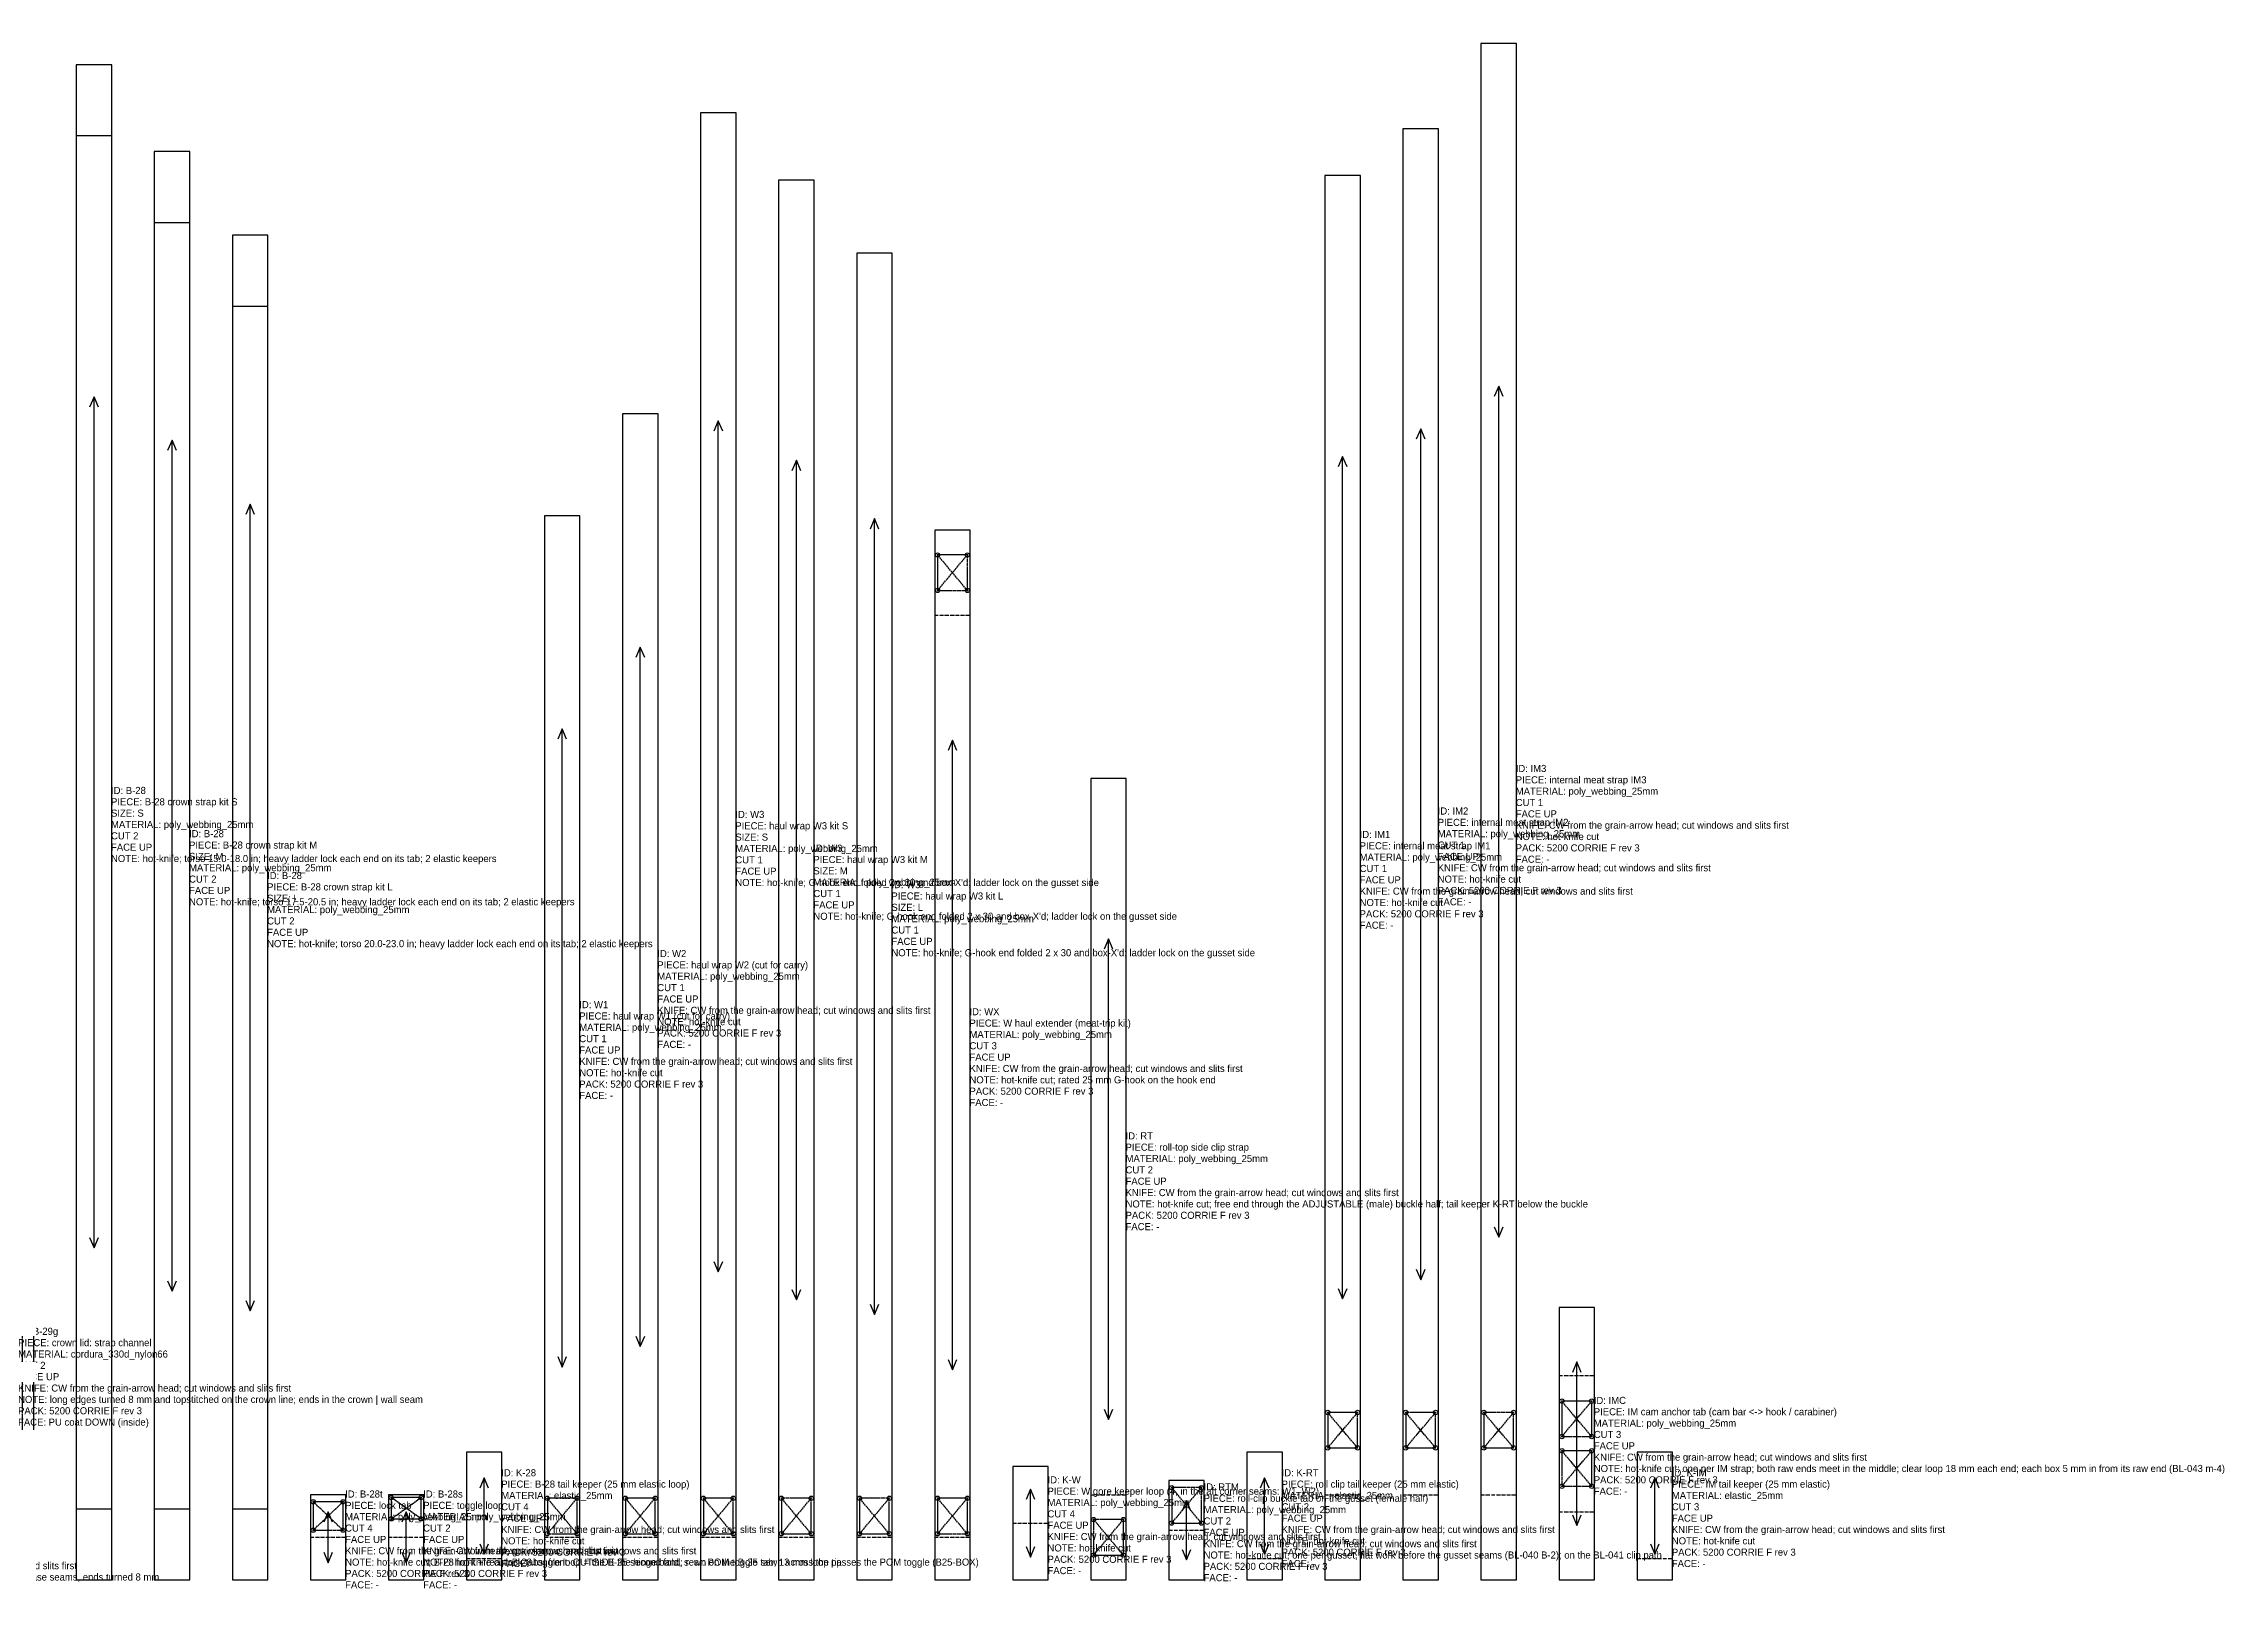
# Model space of a CAD drawing. Header units: millimetres. Extents: x 0 to 2340, y 0 to 5815.
# Drawn here: x 803 to 2340, y 2512 to 3613 of the extents above; entities that cross this region are included whole.
import ezdxf

# ---------------------------------------------------------------- set-up
doc = ezdxf.new("R2010")
doc.units = ezdxf.units.MM
doc.linetypes.add('DASHDOT', pattern=[3.556, 2.54, -0.508, 0, -0.508])
doc.linetypes.add('DASHED', pattern=[1.524, 1.27, -0.254])
for name, color, linetype in [('CUT', 7, 'Continuous'), ('DRILL', 4, 'Continuous'), ('GRAIN', 5, 'Continuous'), ('INTERNAL', 6, 'Continuous'), ('NOTCH', 1, 'Continuous'), ('SEW', 3, 'Continuous'), ('TEXT', 2, 'Continuous')]:
    doc.layers.add(name, color=color, linetype=linetype)

# ---------------------------------------------------------------- blocks, each defined once
blk = doc.blocks.new('B-29f_35')
at = {"layer": 'CUT'}
blk.add_lwpolyline([(-8, 25), (-8, -12), (188, -12), (188, 25)], close=True, dxfattribs=at)
at = {"layer": 'GRAIN'}
for points in [[(43.4, 10.6), (36, 7.5), (43.4, 4.4)], [(36, 7.5), (144, 7.5)], [(136.6, 4.4), (144, 7.5), (136.6, 10.6)]]:
    blk.add_lwpolyline(points, dxfattribs=at)
at = {"layer": 'NOTCH'}
for points in [[(87, 25), (90, 19), (93, 25)], [(93, -12), (90, -6), (87, -12)]]:
    blk.add_lwpolyline(points, dxfattribs=at)
at = {"layer": 'SEW', "linetype": 'DASHED'}
blk.add_lwpolyline([(0, 0), (180, 0), (180, 15), (0, 15)], close=True, dxfattribs=at)
at = {"layer": 'TEXT'}
for s, p in [('PIECE: crown lid: camo corner cap (overlay)', (102, 27.5)), ('ID: B-29f', (102, 35.5)), ('CUT 2', (102, 11.5)), ('MATERIAL: polyester_ht_630d_printable', (102, 19.5)), ('FACE UP', (102, 3.5)), ('KNIFE: CW from the grain-arrow head; cut windows and slits first', (102, -4.5)), ('NOTE: print UP; laid on B-29e, caught in the zip and base seams, ends turned 8 mm', (102, -12.5)), ('PACK: 5200 CORRIE F rev 3', (102, -20.5)), ('FACE: print UP', (102, -28.5))]:
    blk.add_text(s, height=5, dxfattribs=at).set_placement(p)
blk = doc.blocks.new('B-29g_36')
at = {"layer": 'CUT'}
blk.add_lwpolyline([(-8, 277.5), (-8, -12), (38, -12), (38, 277.5)], close=True, dxfattribs=at)
at = {"layer": 'GRAIN'}
for points in [[(18.1, 205), (15, 212.4), (11.9, 205)], [(15, 53.1), (15, 212.4)], [(11.9, 60.5), (15, 53.1), (18.1, 60.5)]]:
    blk.add_lwpolyline(points, dxfattribs=at)
at = {"layer": 'NOTCH'}
for points in [[(-8, 129.7), (-2, 132.7), (-8, 135.7)], [(38, 135.7), (32, 132.7), (38, 129.7)]]:
    blk.add_lwpolyline(points, dxfattribs=at)
at = {"layer": 'SEW', "linetype": 'DASHED'}
blk.add_lwpolyline([(0, 0), (30, 0), (30, 265.5), (0, 265.5)], close=True, dxfattribs=at)
at = {"layer": 'TEXT'}
for s, p in [('PIECE: crown lid: strap channel', (27, 152.7)), ('ID: B-29g', (27, 160.7)), ('CUT 2', (27, 136.7)), ('MATERIAL: cordura_330d_nylon66', (27, 144.7)), ('FACE UP', (27, 128.7)), ('KNIFE: CW from the grain-arrow head; cut windows and slits first', (27, 120.7)), ('NOTE: long edges turned 8 mm and topstitched on the crown line; ends in the crown | wall seam', (27, 112.7)), ('PACK: 5200 CORRIE F rev 3', (27, 104.7)), ('FACE: PU coat DOWN (inside)', (27, 96.7))]:
    blk.add_text(s, height=5, dxfattribs=at).set_placement(p)
blk = doc.blocks.new('B-28_S_37')
at = {"layer": 'CUT'}
blk.add_lwpolyline([(0, 0), (25, 0), (25, 1068.1), (0, 1068.1)], close=True, dxfattribs=at)
at = {"layer": 'GRAIN'}
for points in [[(15.6, 826.7), (12.5, 834), (9.4, 826.7)], [(12.5, 234), (12.5, 834)], [(9.4, 241.4), (12.5, 234), (15.6, 241.4)]]:
    blk.add_lwpolyline(points, dxfattribs=at)
at = {"layer": 'INTERNAL', "linetype": 'CONTINUOUS'}
for points in [[(0, 1018.1), (25, 1018.1)], [(0, 50), (25, 50)]]:
    blk.add_lwpolyline(points, dxfattribs=at)
at = {"layer": 'SEW', "linetype": 'DASHED'}
blk.add_lwpolyline([(0, 0), (25, 0), (25, 1068.1), (0, 1068.1)], close=True, dxfattribs=at)
at = {"layer": 'TEXT'}
for s, p in [('ID: B-28', (24.5, 554)), ('SIZE: S', (24.5, 538)), ('PIECE: B-28 crown strap kit S', (24.5, 546)), ('CUT 2', (24.5, 522)), ('MATERIAL: poly_webbing_25mm', (24.5, 530)), ('FACE UP', (24.5, 514)), ('NOTE: hot-knife; torso 15.0-18.0 in; heavy ladder lock each end on its tab; 2 elastic keepers', (24.5, 506))]:
    blk.add_text(s, height=5, dxfattribs=at).set_placement(p)
blk = doc.blocks.new('B-28_M_38')
at = {"layer": 'CUT'}
blk.add_lwpolyline([(0, 0), (25, 0), (25, 1006.9), (0, 1006.9)], close=True, dxfattribs=at)
at = {"layer": 'GRAIN'}
for points in [[(15.6, 796.1), (12.5, 803.5), (9.4, 796.1)], [(12.5, 203.4), (12.5, 803.5)], [(9.4, 210.8), (12.5, 203.4), (15.6, 210.8)]]:
    blk.add_lwpolyline(points, dxfattribs=at)
at = {"layer": 'INTERNAL', "linetype": 'CONTINUOUS'}
for points in [[(0, 956.9), (25, 956.9)], [(0, 50), (25, 50)]]:
    blk.add_lwpolyline(points, dxfattribs=at)
at = {"layer": 'SEW', "linetype": 'DASHED'}
blk.add_lwpolyline([(0, 0), (25, 0), (25, 1006.9), (0, 1006.9)], close=True, dxfattribs=at)
at = {"layer": 'TEXT'}
for s, p in [('ID: B-28', (24.5, 523.5)), ('SIZE: M', (24.5, 507.5)), ('PIECE: B-28 crown strap kit M', (24.5, 515.5)), ('CUT 2', (24.5, 491.5)), ('MATERIAL: poly_webbing_25mm', (24.5, 499.5)), ('FACE UP', (24.5, 483.5)), ('NOTE: hot-knife; torso 17.5-20.5 in; heavy ladder lock each end on its tab; 2 elastic keepers', (24.5, 475.5))]:
    blk.add_text(s, height=5, dxfattribs=at).set_placement(p)
blk = doc.blocks.new('B-28_L_39')
at = {"layer": 'CUT'}
blk.add_lwpolyline([(0, 0), (25, 0), (25, 948), (0, 948)], close=True, dxfattribs=at)
at = {"layer": 'GRAIN'}
for points in [[(15.6, 751), (12.5, 758.4), (9.4, 751)], [(12.5, 189.6), (12.5, 758.4)], [(9.4, 197), (12.5, 189.6), (15.6, 197)]]:
    blk.add_lwpolyline(points, dxfattribs=at)
at = {"layer": 'INTERNAL', "linetype": 'CONTINUOUS'}
for points in [[(0, 898), (25, 898)], [(0, 50), (25, 50)]]:
    blk.add_lwpolyline(points, dxfattribs=at)
at = {"layer": 'SEW', "linetype": 'DASHED'}
blk.add_lwpolyline([(0, 0), (25, 0), (25, 948), (0, 948)], close=True, dxfattribs=at)
at = {"layer": 'TEXT'}
for s, p in [('ID: B-28', (24.5, 494)), ('SIZE: L', (24.5, 478)), ('PIECE: B-28 crown strap kit L', (24.5, 486)), ('CUT 2', (24.5, 462)), ('MATERIAL: poly_webbing_25mm', (24.5, 470)), ('FACE UP', (24.5, 454)), ('NOTE: hot-knife; torso 20.0-23.0 in; heavy ladder lock each end on its tab; 2 elastic keepers', (24.5, 446))]:
    blk.add_text(s, height=5, dxfattribs=at).set_placement(p)
blk = doc.blocks.new('B-28t_40')
at = {"layer": 'CUT'}
blk.add_lwpolyline([(0, 0), (25, 0), (25, 60), (0, 60)], close=True, dxfattribs=at)
at = {"layer": 'DRILL'}
for centre in [(2, 55), (23, 55), (2, 35), (23, 35)]:
    blk.add_circle(centre, 1.5, dxfattribs=at)
for p in [(2, 55), (23, 55), (2, 35), (23, 35)]:
    blk.add_point(p, dxfattribs=at)
at = {"layer": 'GRAIN'}
for points in [[(15.6, 40.6), (12.5, 48), (9.4, 40.6)], [(12.5, 12), (12.5, 48)], [(9.4, 19.4), (12.5, 12), (15.6, 19.4)]]:
    blk.add_lwpolyline(points, dxfattribs=at)
at = {"layer": 'INTERNAL', "linetype": 'DASHDOT'}
blk.add_lwpolyline([(0, 30), (25, 30)], dxfattribs=at)
at = {"layer": 'SEW', "linetype": 'DASHED'}
for points in [[(0, 0), (25, 0), (25, 60), (0, 60)], [(2, 35), (23, 35), (23, 55), (2, 55)]]:
    blk.add_lwpolyline(points, close=True, dxfattribs=at)
for points in [[(2, 35), (23, 55)], [(23, 35), (2, 55)]]:
    blk.add_lwpolyline(points, dxfattribs=at)
at = {"layer": 'TEXT'}
for s, p in [('ID: B-28t', (24.5, 58)), ('PIECE: lock tab', (24.5, 50)), ('MATERIAL: poly_webbing_25mm', (24.5, 42)), ('CUT 4', (24.5, 34)), ('FACE UP', (24.5, 26)), ('KNIFE: CW from the grain-arrow head; cut windows and slits first', (24.5, 18)), ('NOTE: hot-knife cut; B-28 front + rear lock tabs; front: OUTSIDE the hinge band; rear: POM toggle sewn across the tip', (24.5, 10)), ('PACK: 5200 CORRIE F rev 3', (24.5, 2)), ('FACE: -', (24.5, -6))]:
    blk.add_text(s, height=5, dxfattribs=at).set_placement(p)
blk = doc.blocks.new('B-28s_41')
at = {"layer": 'CUT'}
blk.add_lwpolyline([(0, 0), (25, 0), (25, 60), (0, 60)], close=True, dxfattribs=at)
at = {"layer": 'DRILL'}
for centre in [(2, 58), (23, 58), (2, 43), (23, 43)]:
    blk.add_circle(centre, 1.5, dxfattribs=at)
for p in [(2, 58), (23, 58), (2, 43), (23, 43)]:
    blk.add_point(p, dxfattribs=at)
at = {"layer": 'GRAIN'}
for points in [[(15.6, 40.6), (12.5, 48), (9.4, 40.6)], [(12.5, 12), (12.5, 48)], [(9.4, 19.4), (12.5, 12), (15.6, 19.4)]]:
    blk.add_lwpolyline(points, dxfattribs=at)
at = {"layer": 'INTERNAL', "linetype": 'DASHDOT'}
blk.add_lwpolyline([(0, 30), (25, 30)], dxfattribs=at)
at = {"layer": 'SEW', "linetype": 'DASHED'}
for points in [[(0, 0), (25, 0), (25, 60), (0, 60)], [(2, 43), (23, 43), (23, 58), (2, 58)]]:
    blk.add_lwpolyline(points, close=True, dxfattribs=at)
for points in [[(2, 43), (23, 58)], [(23, 43), (2, 58)]]:
    blk.add_lwpolyline(points, dxfattribs=at)
at = {"layer": 'TEXT'}
for s, p in [('ID: B-28s', (24.5, 58)), ('PIECE: toggle loop', (24.5, 50)), ('MATERIAL: poly_webbing_25mm', (24.5, 42)), ('CUT 2', (24.5, 34)), ('FACE UP', (24.5, 26)), ('KNIFE: CW from the grain-arrow head; cut windows and slits first', (24.5, 18)), ('NOTE: hot-knife cut; B-28 toggle loop = the B-25 second fold, sewn on the B-25 tab; 13 mm loop passes the POM toggle (B25-BOX)', (24.5, 10)), ('PACK: 5200 CORRIE F rev 3', (24.5, 2)), ('FACE: -', (24.5, -6))]:
    blk.add_text(s, height=5, dxfattribs=at).set_placement(p)
blk = doc.blocks.new('K-28_42')
at = {"layer": 'CUT'}
blk.add_lwpolyline([(0, 0), (25, 0), (25, 90), (0, 90)], close=True, dxfattribs=at)
at = {"layer": 'GRAIN'}
for points in [[(15.6, 64.6), (12.5, 72), (9.4, 64.6)], [(12.5, 18), (12.5, 72)], [(9.4, 25.4), (12.5, 18), (15.6, 25.4)]]:
    blk.add_lwpolyline(points, dxfattribs=at)
at = {"layer": 'INTERNAL', "linetype": 'DASHDOT'}
blk.add_lwpolyline([(0, 15), (25, 15)], dxfattribs=at)
at = {"layer": 'SEW', "linetype": 'DASHED'}
blk.add_lwpolyline([(0, 0), (25, 0), (25, 90), (0, 90)], close=True, dxfattribs=at)
at = {"layer": 'TEXT'}
for s, p in [('ID: K-28', (24.5, 73)), ('PIECE: B-28 tail keeper (25 mm elastic loop)', (24.5, 65)), ('MATERIAL: elastic_25mm', (24.5, 57)), ('CUT 4', (24.5, 49)), ('FACE UP', (24.5, 41)), ('KNIFE: CW from the grain-arrow head; cut windows and slits first', (24.5, 33)), ('NOTE: hot-knife cut', (24.5, 25)), ('PACK: 5200 CORRIE F rev 3', (24.5, 17)), ('FACE: -', (24.5, 9))]:
    blk.add_text(s, height=5, dxfattribs=at).set_placement(p)
blk = doc.blocks.new('W1_43')
at = {"layer": 'CUT'}
blk.add_lwpolyline([(0, 0), (25, 0), (25, 750), (0, 750)], close=True, dxfattribs=at)
at = {"layer": 'DRILL'}
for centre in [(2, 57.5), (23, 57.5), (2, 32.5), (23, 32.5)]:
    blk.add_circle(centre, 1.5, dxfattribs=at)
for p in [(2, 57.5), (23, 57.5), (2, 32.5), (23, 32.5)]:
    blk.add_point(p, dxfattribs=at)
at = {"layer": 'GRAIN'}
for points in [[(15.6, 592.6), (12.5, 600), (9.4, 592.6)], [(12.5, 150), (12.5, 600)], [(9.4, 157.4), (12.5, 150), (15.6, 157.4)]]:
    blk.add_lwpolyline(points, dxfattribs=at)
at = {"layer": 'INTERNAL', "linetype": 'DASHDOT'}
blk.add_lwpolyline([(0, 30), (25, 30)], dxfattribs=at)
at = {"layer": 'SEW', "linetype": 'DASHED'}
for points in [[(0, 0), (25, 0), (25, 750), (0, 750)], [(2, 32.5), (23, 32.5), (23, 57.5), (2, 57.5)]]:
    blk.add_lwpolyline(points, close=True, dxfattribs=at)
for points in [[(2, 32.5), (23, 57.5)], [(23, 32.5), (2, 57.5)]]:
    blk.add_lwpolyline(points, dxfattribs=at)
at = {"layer": 'TEXT'}
for s, p in [('PIECE: haul wrap W1 (cut for carry)', (24.5, 395)), ('ID: W1', (24.5, 403)), ('MATERIAL: poly_webbing_25mm', (24.5, 387)), ('CUT 1', (24.5, 379)), ('FACE UP', (24.5, 371)), ('KNIFE: CW from the grain-arrow head; cut windows and slits first', (24.5, 363)), ('NOTE: hot-knife cut', (24.5, 355)), ('PACK: 5200 CORRIE F rev 3', (24.5, 347)), ('FACE: -', (24.5, 339))]:
    blk.add_text(s, height=5, dxfattribs=at).set_placement(p)
blk = doc.blocks.new('W2_44')
at = {"layer": 'CUT'}
blk.add_lwpolyline([(0, 0), (25, 0), (25, 822), (0, 822)], close=True, dxfattribs=at)
at = {"layer": 'DRILL'}
for centre in [(2, 57.5), (23, 57.5), (2, 32.5), (23, 32.5)]:
    blk.add_circle(centre, 1.5, dxfattribs=at)
for p in [(2, 57.5), (23, 57.5), (2, 32.5), (23, 32.5)]:
    blk.add_point(p, dxfattribs=at)
at = {"layer": 'GRAIN'}
for points in [[(15.6, 650.2), (12.5, 657.6), (9.4, 650.2)], [(12.5, 164.4), (12.5, 657.6)], [(9.4, 171.8), (12.5, 164.4), (15.6, 171.8)]]:
    blk.add_lwpolyline(points, dxfattribs=at)
at = {"layer": 'INTERNAL', "linetype": 'DASHDOT'}
blk.add_lwpolyline([(0, 30), (25, 30)], dxfattribs=at)
at = {"layer": 'SEW', "linetype": 'DASHED'}
for points in [[(0, 0), (25, 0), (25, 822), (0, 822)], [(2, 32.5), (23, 32.5), (23, 57.5), (2, 57.5)]]:
    blk.add_lwpolyline(points, close=True, dxfattribs=at)
for points in [[(2, 32.5), (23, 57.5)], [(23, 32.5), (2, 57.5)]]:
    blk.add_lwpolyline(points, dxfattribs=at)
at = {"layer": 'TEXT'}
for s, p in [('PIECE: haul wrap W2 (cut for carry)', (24.5, 431)), ('ID: W2', (24.5, 439)), ('CUT 1', (24.5, 415)), ('MATERIAL: poly_webbing_25mm', (24.5, 423)), ('FACE UP', (24.5, 407)), ('KNIFE: CW from the grain-arrow head; cut windows and slits first', (24.5, 399)), ('NOTE: hot-knife cut', (24.5, 391)), ('PACK: 5200 CORRIE F rev 3', (24.5, 383)), ('FACE: -', (24.5, 375))]:
    blk.add_text(s, height=5, dxfattribs=at).set_placement(p)
blk = doc.blocks.new('W3_S_45')
at = {"layer": 'CUT'}
blk.add_lwpolyline([(0, 0), (25, 0), (25, 1034.2), (0, 1034.2)], close=True, dxfattribs=at)
at = {"layer": 'DRILL'}
for centre in [(2, 57.5), (23, 57.5), (2, 32.5), (23, 32.5)]:
    blk.add_circle(centre, 1.5, dxfattribs=at)
for p in [(2, 57.5), (23, 57.5), (2, 32.5), (23, 32.5)]:
    blk.add_point(p, dxfattribs=at)
at = {"layer": 'GRAIN'}
for points in [[(15.6, 809.7), (12.5, 817.1), (9.4, 809.7)], [(12.5, 217.1), (12.5, 817.1)], [(9.4, 224.5), (12.5, 217.1), (15.6, 224.5)]]:
    blk.add_lwpolyline(points, dxfattribs=at)
at = {"layer": 'INTERNAL', "linetype": 'DASHDOT'}
blk.add_lwpolyline([(0, 30), (25, 30)], dxfattribs=at)
at = {"layer": 'SEW', "linetype": 'DASHED'}
for points in [[(0, 0), (25, 0), (25, 1034.2), (0, 1034.2)], [(2, 32.5), (23, 32.5), (23, 57.5), (2, 57.5)]]:
    blk.add_lwpolyline(points, close=True, dxfattribs=at)
for points in [[(2, 32.5), (23, 57.5)], [(23, 32.5), (2, 57.5)]]:
    blk.add_lwpolyline(points, dxfattribs=at)
at = {"layer": 'TEXT'}
for s, p in [('ID: W3', (24.5, 537.1)), ('SIZE: S', (24.5, 521.1)), ('PIECE: haul wrap W3 kit S', (24.5, 529.1)), ('CUT 1', (24.5, 505.1)), ('MATERIAL: poly_webbing_25mm', (24.5, 513.1)), ('FACE UP', (24.5, 497.1)), ("NOTE: hot-knife; G-hook end folded 2 x 30 and box-X'd; ladder lock on the gusset side", (24.5, 489.1))]:
    blk.add_text(s, height=5, dxfattribs=at).set_placement(p)
blk = doc.blocks.new('W3_M_46')
at = {"layer": 'CUT'}
blk.add_lwpolyline([(0, 0), (25, 0), (25, 986.6), (0, 986.6)], close=True, dxfattribs=at)
at = {"layer": 'DRILL'}
for centre in [(2, 57.5), (23, 57.5), (2, 32.5), (23, 32.5)]:
    blk.add_circle(centre, 1.5, dxfattribs=at)
for p in [(2, 57.5), (23, 57.5), (2, 32.5), (23, 32.5)]:
    blk.add_point(p, dxfattribs=at)
at = {"layer": 'GRAIN'}
for points in [[(15.6, 781.9), (12.5, 789.3), (9.4, 781.9)], [(12.5, 197.3), (12.5, 789.3)], [(9.4, 204.7), (12.5, 197.3), (15.6, 204.7)]]:
    blk.add_lwpolyline(points, dxfattribs=at)
at = {"layer": 'INTERNAL', "linetype": 'DASHDOT'}
blk.add_lwpolyline([(0, 30), (25, 30)], dxfattribs=at)
at = {"layer": 'SEW', "linetype": 'DASHED'}
for points in [[(0, 0), (25, 0), (25, 986.6), (0, 986.6)], [(2, 32.5), (23, 32.5), (23, 57.5), (2, 57.5)]]:
    blk.add_lwpolyline(points, close=True, dxfattribs=at)
for points in [[(2, 32.5), (23, 57.5)], [(23, 32.5), (2, 57.5)]]:
    blk.add_lwpolyline(points, dxfattribs=at)
at = {"layer": 'TEXT'}
for s, p in [('PIECE: haul wrap W3 kit M', (24.5, 505.3)), ('ID: W3', (24.5, 513.3)), ('SIZE: M', (24.5, 497.3)), ('MATERIAL: poly_webbing_25mm', (24.5, 489.3)), ('CUT 1', (24.5, 481.3)), ('FACE UP', (24.5, 473.3)), ("NOTE: hot-knife; G-hook end folded 2 x 30 and box-X'd; ladder lock on the gusset side", (24.5, 465.3))]:
    blk.add_text(s, height=5, dxfattribs=at).set_placement(p)
blk = doc.blocks.new('W3_L_47')
at = {"layer": 'CUT'}
blk.add_lwpolyline([(0, 0), (25, 0), (25, 935.2), (0, 935.2)], close=True, dxfattribs=at)
at = {"layer": 'DRILL'}
for centre in [(2, 57.5), (23, 57.5), (2, 32.5), (23, 32.5)]:
    blk.add_circle(centre, 1.5, dxfattribs=at)
for p in [(2, 57.5), (23, 57.5), (2, 32.5), (23, 32.5)]:
    blk.add_point(p, dxfattribs=at)
at = {"layer": 'GRAIN'}
for points in [[(15.6, 740.8), (12.5, 748.2), (9.4, 740.8)], [(12.5, 187), (12.5, 748.2)], [(9.4, 194.4), (12.5, 187), (15.6, 194.4)]]:
    blk.add_lwpolyline(points, dxfattribs=at)
at = {"layer": 'INTERNAL', "linetype": 'DASHDOT'}
blk.add_lwpolyline([(0, 30), (25, 30)], dxfattribs=at)
at = {"layer": 'SEW', "linetype": 'DASHED'}
for points in [[(0, 0), (25, 0), (25, 935.2), (0, 935.2)], [(2, 32.5), (23, 32.5), (23, 57.5), (2, 57.5)]]:
    blk.add_lwpolyline(points, close=True, dxfattribs=at)
for points in [[(2, 32.5), (23, 57.5)], [(23, 32.5), (2, 57.5)]]:
    blk.add_lwpolyline(points, dxfattribs=at)
at = {"layer": 'TEXT'}
for s, p in [('ID: W3', (24.5, 487.6)), ('SIZE: L', (24.5, 471.6)), ('PIECE: haul wrap W3 kit L', (24.5, 479.6)), ('MATERIAL: poly_webbing_25mm', (24.5, 463.6)), ('CUT 1', (24.5, 455.6)), ('FACE UP', (24.5, 447.6)), ("NOTE: hot-knife; G-hook end folded 2 x 30 and box-X'd; ladder lock on the gusset side", (24.5, 439.6))]:
    blk.add_text(s, height=5, dxfattribs=at).set_placement(p)
blk = doc.blocks.new('WX_48')
at = {"layer": 'CUT'}
blk.add_lwpolyline([(0, 0), (25, 0), (25, 740), (0, 740)], close=True, dxfattribs=at)
at = {"layer": 'DRILL'}
for centre in [(2, 722.5), (23, 722.5), (2, 697.5), (23, 697.5), (2, 57.5), (23, 57.5), (2, 32.5), (23, 32.5)]:
    blk.add_circle(centre, 1.5, dxfattribs=at)
for p in [(2, 722.5), (23, 722.5), (2, 697.5), (23, 697.5), (2, 57.5), (23, 57.5), (2, 32.5), (23, 32.5)]:
    blk.add_point(p, dxfattribs=at)
at = {"layer": 'GRAIN'}
for points in [[(15.6, 584.6), (12.5, 592), (9.4, 584.6)], [(12.5, 148), (12.5, 592)], [(9.4, 155.4), (12.5, 148), (15.6, 155.4)]]:
    blk.add_lwpolyline(points, dxfattribs=at)
at = {"layer": 'INTERNAL', "linetype": 'DASHDOT'}
for points in [[(0, 680), (25, 680)], [(0, 30), (25, 30)]]:
    blk.add_lwpolyline(points, dxfattribs=at)
at = {"layer": 'SEW', "linetype": 'DASHED'}
for points in [[(0, 0), (25, 0), (25, 740), (0, 740)], [(2, 697.5), (23, 697.5), (23, 722.5), (2, 722.5)], [(2, 32.5), (23, 32.5), (23, 57.5), (2, 57.5)]]:
    blk.add_lwpolyline(points, close=True, dxfattribs=at)
for points in [[(2, 697.5), (23, 722.5)], [(23, 697.5), (2, 722.5)], [(2, 32.5), (23, 57.5)], [(23, 32.5), (2, 57.5)]]:
    blk.add_lwpolyline(points, dxfattribs=at)
at = {"layer": 'TEXT'}
for s, p in [('ID: WX', (24.5, 398)), ('PIECE: W haul extender (meat-trip kit)', (24.5, 390)), ('MATERIAL: poly_webbing_25mm', (24.5, 382)), ('CUT 3', (24.5, 374)), ('FACE UP', (24.5, 366)), ('KNIFE: CW from the grain-arrow head; cut windows and slits first', (24.5, 358)), ('NOTE: hot-knife cut; rated 25 mm G-hook on the hook end', (24.5, 350)), ('PACK: 5200 CORRIE F rev 3', (24.5, 342)), ('FACE: -', (24.5, 334))]:
    blk.add_text(s, height=5, dxfattribs=at).set_placement(p)
blk = doc.blocks.new('K-W_49')
at = {"layer": 'CUT'}
blk.add_lwpolyline([(0, 0), (25, 0), (25, 80), (0, 80)], close=True, dxfattribs=at)
at = {"layer": 'GRAIN'}
for points in [[(15.6, 56.6), (12.5, 64), (9.4, 56.6)], [(12.5, 16), (12.5, 64)], [(9.4, 23.4), (12.5, 16), (15.6, 23.4)]]:
    blk.add_lwpolyline(points, dxfattribs=at)
at = {"layer": 'INTERNAL', "linetype": 'DASHDOT'}
blk.add_lwpolyline([(0, 40), (25, 40)], dxfattribs=at)
at = {"layer": 'SEW', "linetype": 'DASHED'}
blk.add_lwpolyline([(0, 0), (25, 0), (25, 80), (0, 80)], close=True, dxfattribs=at)
at = {"layer": 'TEXT'}
for s, p in [('PIECE: W gore keeper loop (4, in the aft corner seams: W1, W2)', (24.5, 60)), ('ID: K-W', (24.5, 68)), ('CUT 4', (24.5, 44)), ('MATERIAL: poly_webbing_25mm', (24.5, 52)), ('FACE UP', (24.5, 36)), ('KNIFE: CW from the grain-arrow head; cut windows and slits first', (24.5, 28)), ('NOTE: hot-knife cut', (24.5, 20)), ('PACK: 5200 CORRIE F rev 3', (24.5, 12)), ('FACE: -', (24.5, 4))]:
    blk.add_text(s, height=5, dxfattribs=at).set_placement(p)
blk = doc.blocks.new('RT_50')
at = {"layer": 'CUT'}
blk.add_lwpolyline([(0, 0), (25, 0), (25, 565), (0, 565)], close=True, dxfattribs=at)
at = {"layer": 'DRILL'}
for centre in [(2, 42.5), (23, 42.5), (2, 17.5), (23, 17.5)]:
    blk.add_circle(centre, 1.5, dxfattribs=at)
for p in [(2, 42.5), (23, 42.5), (2, 17.5), (23, 17.5)]:
    blk.add_point(p, dxfattribs=at)
at = {"layer": 'GRAIN'}
for points in [[(15.6, 444.6), (12.5, 452), (9.4, 444.6)], [(12.5, 113), (12.5, 452)], [(9.4, 120.4), (12.5, 113), (15.6, 120.4)]]:
    blk.add_lwpolyline(points, dxfattribs=at)
at = {"layer": 'INTERNAL', "linetype": 'DASHDOT'}
blk.add_lwpolyline([(0, 60), (25, 60)], dxfattribs=at)
at = {"layer": 'SEW', "linetype": 'DASHED'}
for points in [[(0, 0), (25, 0), (25, 565), (0, 565)], [(2, 17.5), (23, 17.5), (23, 42.5), (2, 42.5)]]:
    blk.add_lwpolyline(points, close=True, dxfattribs=at)
for points in [[(2, 17.5), (23, 42.5)], [(23, 17.5), (2, 42.5)]]:
    blk.add_lwpolyline(points, dxfattribs=at)
at = {"layer": 'TEXT'}
for s, p in [('PIECE: roll-top side clip strap', (24.5, 302.5)), ('ID: RT', (24.5, 310.5)), ('MATERIAL: poly_webbing_25mm', (24.5, 294.5)), ('CUT 2', (24.5, 286.5)), ('FACE UP', (24.5, 278.5)), ('KNIFE: CW from the grain-arrow head; cut windows and slits first', (24.5, 270.5)), ('NOTE: hot-knife cut; free end through the ADJUSTABLE (male) buckle half; tail keeper K-RT below the buckle', (24.5, 262.5)), ('PACK: 5200 CORRIE F rev 3', (24.5, 254.5)), ('FACE: -', (24.5, 246.5))]:
    blk.add_text(s, height=5, dxfattribs=at).set_placement(p)
blk = doc.blocks.new('RTM_51')
at = {"layer": 'CUT'}
blk.add_lwpolyline([(0, 0), (25, 0), (25, 70), (0, 70)], close=True, dxfattribs=at)
at = {"layer": 'DRILL'}
for centre in [(2, 65), (23, 65), (2, 40), (23, 40)]:
    blk.add_circle(centre, 1.5, dxfattribs=at)
for p in [(2, 65), (23, 65), (2, 40), (23, 40)]:
    blk.add_point(p, dxfattribs=at)
at = {"layer": 'GRAIN'}
for points in [[(15.6, 48.6), (12.5, 56), (9.4, 48.6)], [(12.5, 14), (12.5, 56)], [(9.4, 21.4), (12.5, 14), (15.6, 21.4)]]:
    blk.add_lwpolyline(points, dxfattribs=at)
at = {"layer": 'INTERNAL', "linetype": 'DASHDOT'}
blk.add_lwpolyline([(0, 35), (25, 35)], dxfattribs=at)
at = {"layer": 'SEW', "linetype": 'DASHED'}
for points in [[(0, 0), (25, 0), (25, 70), (0, 70)], [(2, 40), (23, 40), (23, 65), (2, 65)]]:
    blk.add_lwpolyline(points, close=True, dxfattribs=at)
for points in [[(2, 40), (23, 65)], [(23, 40), (2, 65)]]:
    blk.add_lwpolyline(points, dxfattribs=at)
at = {"layer": 'TEXT'}
for s, p in [('ID: RTM', (24.5, 63)), ('PIECE: roll-clip buckle tab on the gusset (female half)', (24.5, 55)), ('MATERIAL: poly_webbing_25mm', (24.5, 47)), ('CUT 2', (24.5, 39)), ('FACE UP', (24.5, 31)), ('KNIFE: CW from the grain-arrow head; cut windows and slits first', (24.5, 23)), ('NOTE: hot-knife cut; one per gusset, flat work before the gusset seams (BL-040 B-2); on the BL-041 clip path', (24.5, 15)), ('PACK: 5200 CORRIE F rev 3', (24.5, 7)), ('FACE: -', (24.5, -1))]:
    blk.add_text(s, height=5, dxfattribs=at).set_placement(p)
blk = doc.blocks.new('K-RT_52')
at = {"layer": 'CUT'}
blk.add_lwpolyline([(0, 0), (25, 0), (25, 90), (0, 90)], close=True, dxfattribs=at)
at = {"layer": 'GRAIN'}
for points in [[(15.6, 64.6), (12.5, 72), (9.4, 64.6)], [(12.5, 18), (12.5, 72)], [(9.4, 25.4), (12.5, 18), (15.6, 25.4)]]:
    blk.add_lwpolyline(points, dxfattribs=at)
at = {"layer": 'INTERNAL', "linetype": 'DASHDOT'}
blk.add_lwpolyline([(0, 15), (25, 15)], dxfattribs=at)
at = {"layer": 'SEW', "linetype": 'DASHED'}
blk.add_lwpolyline([(0, 0), (25, 0), (25, 90), (0, 90)], close=True, dxfattribs=at)
at = {"layer": 'TEXT'}
for s, p in [('ID: K-RT', (24.5, 73)), ('PIECE: roll clip tail keeper (25 mm elastic)', (24.5, 65)), ('MATERIAL: elastic_25mm', (24.5, 57)), ('CUT 2', (24.5, 49)), ('FACE UP', (24.5, 41)), ('KNIFE: CW from the grain-arrow head; cut windows and slits first', (24.5, 33)), ('NOTE: hot-knife cut', (24.5, 25)), ('PACK: 5200 CORRIE F rev 3', (24.5, 17)), ('FACE: -', (24.5, 9))]:
    blk.add_text(s, height=5, dxfattribs=at).set_placement(p)
blk = doc.blocks.new('IM1_53')
at = {"layer": 'CUT'}
blk.add_lwpolyline([(0, 0), (25, 0), (25, 990), (0, 990)], close=True, dxfattribs=at)
at = {"layer": 'DRILL'}
for centre in [(2, 118), (23, 118), (2, 93), (23, 93)]:
    blk.add_circle(centre, 1.5, dxfattribs=at)
for p in [(2, 118), (23, 118), (2, 93), (23, 93)]:
    blk.add_point(p, dxfattribs=at)
at = {"layer": 'GRAIN'}
for points in [[(15.6, 784.6), (12.5, 792), (9.4, 784.6)], [(12.5, 198), (12.5, 792)], [(9.4, 205.4), (12.5, 198), (15.6, 205.4)]]:
    blk.add_lwpolyline(points, dxfattribs=at)
at = {"layer": 'INTERNAL', "linetype": 'DASHDOT'}
blk.add_lwpolyline([(0, 60), (25, 60)], dxfattribs=at)
at = {"layer": 'SEW', "linetype": 'DASHED'}
for points in [[(0, 0), (25, 0), (25, 990), (0, 990)], [(2, 93), (23, 93), (23, 118), (2, 118)]]:
    blk.add_lwpolyline(points, close=True, dxfattribs=at)
for points in [[(2, 93), (23, 118)], [(23, 93), (2, 118)]]:
    blk.add_lwpolyline(points, dxfattribs=at)
at = {"layer": 'TEXT'}
for s, p in [('ID: IM1', (24.5, 523)), ('PIECE: internal meat strap IM1', (24.5, 515)), ('MATERIAL: poly_webbing_25mm', (24.5, 507)), ('CUT 1', (24.5, 499)), ('FACE UP', (24.5, 491)), ('KNIFE: CW from the grain-arrow head; cut windows and slits first', (24.5, 483)), ('NOTE: hot-knife cut', (24.5, 475)), ('PACK: 5200 CORRIE F rev 3', (24.5, 467)), ('FACE: -', (24.5, 459))]:
    blk.add_text(s, height=5, dxfattribs=at).set_placement(p)
blk = doc.blocks.new('IM2_54')
at = {"layer": 'CUT'}
blk.add_lwpolyline([(0, 0), (25, 0), (25, 1023), (0, 1023)], close=True, dxfattribs=at)
at = {"layer": 'DRILL'}
for centre in [(2, 118), (23, 118), (2, 93), (23, 93)]:
    blk.add_circle(centre, 1.5, dxfattribs=at)
for p in [(2, 118), (23, 118), (2, 93), (23, 93)]:
    blk.add_point(p, dxfattribs=at)
at = {"layer": 'GRAIN'}
for points in [[(15.6, 804.1), (12.5, 811.5), (9.4, 804.1)], [(12.5, 211.5), (12.5, 811.5)], [(9.4, 218.9), (12.5, 211.5), (15.6, 218.9)]]:
    blk.add_lwpolyline(points, dxfattribs=at)
at = {"layer": 'INTERNAL', "linetype": 'DASHDOT'}
blk.add_lwpolyline([(0, 60), (25, 60)], dxfattribs=at)
at = {"layer": 'SEW', "linetype": 'DASHED'}
for points in [[(0, 0), (25, 0), (25, 1023), (0, 1023)], [(2, 93), (23, 93), (23, 118), (2, 118)]]:
    blk.add_lwpolyline(points, close=True, dxfattribs=at)
for points in [[(2, 93), (23, 118)], [(23, 93), (2, 118)]]:
    blk.add_lwpolyline(points, dxfattribs=at)
at = {"layer": 'TEXT'}
for s, p in [('ID: IM2', (24.5, 539.5)), ('PIECE: internal meat strap IM2', (24.5, 531.5)), ('MATERIAL: poly_webbing_25mm', (24.5, 523.5)), ('CUT 1', (24.5, 515.5)), ('FACE UP', (24.5, 507.5)), ('KNIFE: CW from the grain-arrow head; cut windows and slits first', (24.5, 499.5)), ('NOTE: hot-knife cut', (24.5, 491.5)), ('PACK: 5200 CORRIE F rev 3', (24.5, 483.5)), ('FACE: -', (24.5, 475.5))]:
    blk.add_text(s, height=5, dxfattribs=at).set_placement(p)
blk = doc.blocks.new('IM3_55')
at = {"layer": 'CUT'}
blk.add_lwpolyline([(0, 0), (25, 0), (25, 1083), (0, 1083)], close=True, dxfattribs=at)
at = {"layer": 'DRILL'}
for centre in [(2, 118), (23, 118), (2, 93), (23, 93)]:
    blk.add_circle(centre, 1.5, dxfattribs=at)
for p in [(2, 118), (23, 118), (2, 93), (23, 93)]:
    blk.add_point(p, dxfattribs=at)
at = {"layer": 'GRAIN'}
for points in [[(15.6, 834.1), (12.5, 841.5), (9.4, 834.1)], [(12.5, 241.5), (12.5, 841.5)], [(9.4, 248.9), (12.5, 241.5), (15.6, 248.9)]]:
    blk.add_lwpolyline(points, dxfattribs=at)
at = {"layer": 'INTERNAL', "linetype": 'DASHDOT'}
blk.add_lwpolyline([(0, 60), (25, 60)], dxfattribs=at)
at = {"layer": 'SEW', "linetype": 'DASHED'}
for points in [[(0, 0), (25, 0), (25, 1083), (0, 1083)], [(2, 93), (23, 93), (23, 118), (2, 118)]]:
    blk.add_lwpolyline(points, close=True, dxfattribs=at)
for points in [[(2, 93), (23, 118)], [(23, 93), (2, 118)]]:
    blk.add_lwpolyline(points, dxfattribs=at)
at = {"layer": 'TEXT'}
for s, p in [('ID: IM3', (24.5, 569.5)), ('PIECE: internal meat strap IM3', (24.5, 561.5)), ('MATERIAL: poly_webbing_25mm', (24.5, 553.5)), ('CUT 1', (24.5, 545.5)), ('FACE UP', (24.5, 537.5)), ('KNIFE: CW from the grain-arrow head; cut windows and slits first', (24.5, 529.5)), ('NOTE: hot-knife cut', (24.5, 521.5)), ('PACK: 5200 CORRIE F rev 3', (24.5, 513.5)), ('FACE: -', (24.5, 505.5))]:
    blk.add_text(s, height=5, dxfattribs=at).set_placement(p)
blk = doc.blocks.new('IMC_56')
at = {"layer": 'CUT'}
blk.add_lwpolyline([(0, 0), (25, 0), (25, 192), (0, 192)], close=True, dxfattribs=at)
at = {"layer": 'DRILL'}
for centre in [(2, 126), (23, 126), (2, 101), (2, 91), (23, 101), (23, 91), (2, 66), (23, 66)]:
    blk.add_circle(centre, 1.5, dxfattribs=at)
for p in [(2, 126), (23, 126), (2, 101), (23, 101), (2, 91), (23, 91), (2, 66), (23, 66)]:
    blk.add_point(p, dxfattribs=at)
at = {"layer": 'GRAIN'}
for points in [[(15.6, 146.2), (12.5, 153.6), (9.4, 146.2)], [(12.5, 38.4), (12.5, 153.6)], [(9.4, 45.8), (12.5, 38.4), (15.6, 45.8)]]:
    blk.add_lwpolyline(points, dxfattribs=at)
at = {"layer": 'INTERNAL', "linetype": 'DASHDOT'}
for points in [[(0, 144), (25, 144)], [(0, 48), (25, 48)]]:
    blk.add_lwpolyline(points, dxfattribs=at)
at = {"layer": 'SEW', "linetype": 'DASHED'}
for points in [[(0, 0), (25, 0), (25, 192), (0, 192)], [(2, 101), (23, 101), (23, 126), (2, 126)], [(2, 66), (23, 66), (23, 91), (2, 91)]]:
    blk.add_lwpolyline(points, close=True, dxfattribs=at)
for points in [[(2, 101), (23, 126)], [(23, 101), (2, 126)], [(2, 66), (23, 91)], [(23, 66), (2, 91)]]:
    blk.add_lwpolyline(points, dxfattribs=at)
at = {"layer": 'TEXT'}
for s, p in [('ID: IMC', (24.5, 124)), ('PIECE: IM cam anchor tab (cam bar <-> hook / carabiner)', (24.5, 116)), ('MATERIAL: poly_webbing_25mm', (24.5, 108)), ('CUT 3', (24.5, 100)), ('FACE UP', (24.5, 92)), ('KNIFE: CW from the grain-arrow head; cut windows and slits first', (24.5, 84)), ('NOTE: hot-knife cut; one per IM strap; both raw ends meet in the middle; clear loop 18 mm each end; each box 5 mm in from its raw end (BL-043 m-4)', (24.5, 76)), ('PACK: 5200 CORRIE F rev 3', (24.5, 68)), ('FACE: -', (24.5, 60))]:
    blk.add_text(s, height=5, dxfattribs=at).set_placement(p)
blk = doc.blocks.new('K-IM_57')
at = {"layer": 'CUT'}
blk.add_lwpolyline([(0, 0), (25, 0), (25, 90), (0, 90)], close=True, dxfattribs=at)
at = {"layer": 'GRAIN'}
for points in [[(15.6, 64.6), (12.5, 72), (9.4, 64.6)], [(12.5, 18), (12.5, 72)], [(9.4, 25.4), (12.5, 18), (15.6, 25.4)]]:
    blk.add_lwpolyline(points, dxfattribs=at)
at = {"layer": 'INTERNAL', "linetype": 'DASHDOT'}
blk.add_lwpolyline([(0, 15), (25, 15)], dxfattribs=at)
at = {"layer": 'SEW', "linetype": 'DASHED'}
blk.add_lwpolyline([(0, 0), (25, 0), (25, 90), (0, 90)], close=True, dxfattribs=at)
at = {"layer": 'TEXT'}
for s, p in [('ID: K-IM', (24.5, 73)), ('PIECE: IM tail keeper (25 mm elastic)', (24.5, 65)), ('MATERIAL: elastic_25mm', (24.5, 57)), ('CUT 3', (24.5, 49)), ('FACE UP', (24.5, 41)), ('KNIFE: CW from the grain-arrow head; cut windows and slits first', (24.5, 33)), ('NOTE: hot-knife cut', (24.5, 25)), ('PACK: 5200 CORRIE F rev 3', (24.5, 17)), ('FACE: -', (24.5, 9))]:
    blk.add_text(s, height=5, dxfattribs=at).set_placement(p)

msp = doc.modelspace()

# ---------------------------------------------------------------- block references
at = {"layer": 'CUT'}
for name, p in [('IM3_55', (1816, 2530.5)), ('B-28_S_37', (826, 2530.5)), ('W3_S_45', (1266, 2530.5)), ('IM2_54', (1761, 2530.5)), ('B-28_M_38', (881, 2530.5)), ('IM1_53', (1706, 2530.5)), ('W3_M_46', (1321, 2530.5)), ('B-28_L_39', (936, 2530.5)), ('W3_L_47', (1376, 2530.5)), ('W2_44', (1211, 2530.5)), ('W1_43', (1156, 2530.5)), ('WX_48', (1431, 2530.5)), ('RT_50', (1541, 2530.5)), ('B-29g_36', (758, 2542.5)), ('IMC_56', (1871, 2530.5)), ('K-28_42', (1101, 2530.5)), ('K-RT_52', (1651, 2530.5)), ('K-IM_57', (1926, 2530.5)), ('K-W_49', (1486, 2530.5)), ('RTM_51', (1596, 2530.5)), ('B-29f_35', (532, 2542.5)), ('B-28t_40', (991, 2530.5)), ('B-28s_41', (1046, 2530.5))]:
    msp.add_blockref(name, p, dxfattribs=at)

doc.saveas('drawing.dxf')
